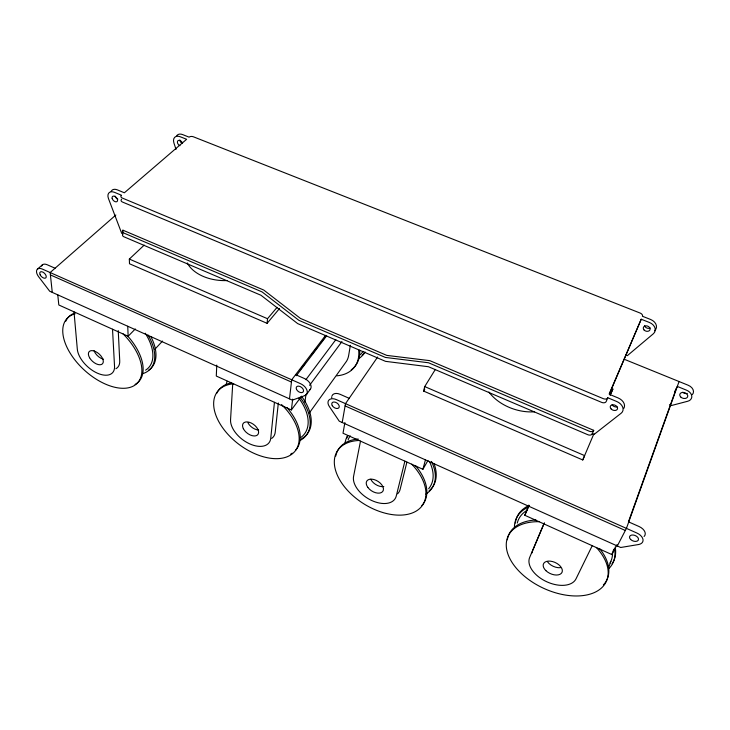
<?xml version="1.0" encoding="UTF-8"?>
<svg xmlns="http://www.w3.org/2000/svg" width="730" height="730" viewBox="0 0 730 730"><rect width="100%" height="100%" fill="white"/><g stroke="black" fill="none" stroke-linecap="round" stroke-linejoin="round"><path stroke-width="1.09" d="M216.773 365.091L216.29 376.05L291.38 409.941L301.49 396.271M232.742 383.469L230.552 419.75A23.068 13.541 37.1 0 0 249.45 443.758A23.068 13.541 37.1 0 0 270.748 438.255L274.453 402.294M144.202 245.116L129.329 259.068L129.502 263.767L267.107 323.335L267.518 318.718L277.044 307.394M278.34 402.996L275.219 432.215A22.931 13.587 37.1 0 1 271.743 438.383M289.481 398.845L291.717 379.782L325.616 335.344M291.38 409.941L292.684 399.146M304.921 402.276L305.97 394.437M350.373 345.327L348.675 355.355A35.14 23.314 37.4 0 1 346.531 361.25L309.337 412.943M342.206 422.515L345.491 403.654L377.656 357.007M344.888 422.56L343.009 433.237L422.907 469.29L427.981 460.429M360.501 441.13L353.576 476.398A23.835 14.345 32.1 0 0 371.752 500.524A23.835 14.345 32.1 0 0 396.253 496.044L404.885 461.159M424.714 386.581L584.639 455.62L582.75 459.964L423.601 391.07L424.714 386.581L435.372 369.389M406.902 462.19L400.095 489.465A23.689 14.381 32 0 1 397.576 493.799M422.907 469.29L425.435 459.863M628.411 521.913L676.08 389.026M679.064 381.534L626.431 528.383L617.306 545.985M608.564 567.703L610.873 561.315M528.848 505.069L524.797 515.28L611.868 554.563L613.811 549.206M543.85 523.875L529.661 557.474A25.523 15.166 24.9 0 0 546.661 581.719A25.523 15.166 24.9 0 0 576.025 578.817L592.222 545.702M544.416 522.762L532.781 550.301A25.358 15.193 24.7 0 0 532.106 552.865M582.75 459.964L593.919 433.729M610.161 395.322L612.935 388.889L611.046 393.233M609.267 393.735L641.214 319.229L649.39 322.459A8.769 6.652 18.8 0 1 653.368 333.756L627.298 355.692L625.729 355.054M641.214 319.229L609.294 394.282L618.091 397.941A9.49 6.716 21.4 0 1 623.739 408.462M592.203 433.821L593.901 434.542L621.157 413.226A9.517 6.716 21.5 0 0 616.631 401.454L607.807 397.786A3.814 2.537 22.1 0 1 603.281 398.653L122.366 198.076A3.395 2.026 0.6 0 1 121.49 195.248L114.519 192.346A8.495 5.274 47.5 0 0 108.469 198.569L121.718 233.372L123.069 233.947A3.285 2.044 0.1 0 0 123.918 236.785L260.966 295.258L297.676 323.6L385.522 361.35L428.492 366.734L587.814 434.715A3.677 2.537 22.9 0 0 592.203 433.821L593.709 430.335L429.833 360.656L386.791 355.391L300.459 318.426L263.712 290.038L122.923 230.187L122.996 232.067M607.807 397.786L606.192 401.509A3.796 2.537 22.2 0 1 601.684 402.385L122.521 202.064A3.385 2.026 0.6 0 1 121.654 199.235M524.797 515.28L529.04 505.981M674.785 391.508L677.312 386.425L686.446 390.149A8.222 5.886 17.3 0 1 691.794 396.116A8.222 5.886 17.3 0 1 687.623 401.281L671.427 405.524L669.437 404.703M611.868 554.563L617.014 544.616M423.601 391.07L424.778 389.163M306.454 394.501L310.286 389.3M309.584 385.33L341.95 341.585M305.879 379.7L335.818 339.669M300.34 369.626L305.149 363.321M311.336 355.2L316.829 347.991M320.26 343.483L321.638 341.676M323.007 339.879L326.447 335.371M296.289 375.713L326.675 335.791M267.107 323.335L279.526 308.507M154.778 349.36L162.525 341.074M57.779 294.856L58.811 304.985L128.142 336.265L135.296 328.947M115.842 215.031L50.151 272.536L52.268 292.383M37.558 269.005L42.513 264.744M624.278 359.279L688.153 385.23A8.185 5.886 17.1 0 1 692.35 394.601M129.329 259.068L267.518 318.718M55.069 268.229L47.277 264.78A8.039 4.489 45.5 0 0 41.61 266.067M295.641 374.636L304.474 378.541A8.304 5.265 36.6 0 1 310.515 384.281A8.304 5.265 36.6 0 1 309.584 389.929M349.177 398.315L340.153 394.319A8.368 5.356 35 0 0 332.004 395.815M628.74 521.959L639.042 526.512A9.371 5.877 21.3 0 1 644.097 536.504M50.407 274.909L291.452 382.064M345.098 405.907L625.336 530.491M176.021 149.413L173.895 142.925A7.875 5.329 49.3 0 1 180.054 136.683L186.634 139.284L124.365 192.784L117.411 189.891A8.468 5.274 47.5 0 0 111.142 191.461M74.013 311.838L77.316 349.195A22.53 12.355 42.2 0 0 97.017 373.003A22.53 12.355 42.2 0 0 114.537 366.332L112.52 329.221M118.242 330.59L119.729 360.93A22.402 12.401 42.3 0 1 115.878 368.741M127.741 326.255L128.142 336.265M654.582 330.763A8.742 6.652 18.6 0 0 650.622 319.484L642.473 316.273A3.495 2.135 20.6 0 0 640.064 313.024L193.377 136.784A3.103 1.752 3.6 0 0 189.107 137.158L182.546 134.566A7.857 5.329 49.4 0 0 176.414 136.291M122.923 230.187A3.294 2.044 0.1 0 0 123.771 233.025L262.079 291.909L298.908 320.351L385.394 357.435L428.501 362.764L589.311 431.229A3.687 2.537 22.8 0 0 593.709 430.335M650.193 327.952A3.495 2.655 18.6 0 1 644.581 325.717M182.464 143.545A3.139 2.126 49.4 0 1 179.881 139.959M117.822 199.144A3.385 2.108 47.5 0 1 115.066 196.078M179.991 145.681A3.148 2.126 49.3 0 1 177.408 142.304A3.148 2.126 49.3 0 1 179.58 140.415A3.148 2.126 49.3 0 1 182.536 143.463M617.051 406.884A3.796 2.683 21.4 0 1 612.114 404.821M534.57 411.784A40.004 27.466 18.6 0 1 488.89 392.001M331.739 397.813A8.368 5.356 35 0 1 331.758 396.764M687.295 393.47A4.088 2.938 17.1 0 1 682.659 392.275M434.022 463.623A49.649 30.925 31.9 0 1 429.112 490.779M346.732 438.411A49.649 30.925 31.9 0 1 347.717 435.81M431.457 461.433A49.722 30.906 31.9 0 1 425.9 494.091M344.971 443.657A49.722 30.906 31.9 0 1 347.562 435.682M348.137 439.834A47.386 29.456 31.9 0 1 350.199 435.837M429.404 461.406A47.386 29.456 31.9 0 1 428.647 488.735M415.507 465.64A50.425 30.742 32 0 1 421.84 505.589M335.763 456.077A50.425 30.742 32 0 1 336.211 454.252M336.493 453.366A50.425 30.742 32 0 1 358.229 439.013M411.747 464.161A50.498 30.724 32 0 1 409.548 513.874A50.498 30.724 32 0 1 341.941 483.37A50.498 30.724 32 0 1 359.242 440.473M383.825 486.527A9.472 5.749 32 0 1 370.794 479.227M515.353 523.063A53.108 32.631 24.3 0 1 529.031 505.47M615.198 547.089A53.108 32.631 24.3 0 1 612.041 563.77M614.541 548.887A53.19 32.613 24.3 0 1 608.802 568.643M514.431 526.75A53.19 32.613 24.3 0 1 528.255 507.177M517.278 523.054A50.689 31.08 24.3 0 1 527.179 510.224M612.552 552.646A50.689 31.08 24.3 0 1 610.006 563.031M605.261 582.604A53.983 32.476 24.7 0 1 603.372 584.931M507.314 539.808A53.983 32.476 24.7 0 1 535.939 519.979M599.786 548.796A53.983 32.476 24.7 0 1 605.8 581.783M596.364 547.473A54.066 32.458 24.7 0 1 585.287 595.242A54.066 32.458 24.7 0 1 511.83 562.091A54.066 32.458 24.7 0 1 539.233 521.695M560.43 567.684A10.138 6.077 24.7 0 1 547.464 561.726M227.012 280.566A37.157 23.889 3.6 0 1 187.281 262.937M150.836 336.539A47.003 26.718 42.5 0 1 148.628 370.165M148.007 334.988A47.067 26.7 42.5 0 1 142.697 373.641M145.261 333.227A44.858 25.45 42.5 0 1 145.589 370.147M127.312 335.608A47.696 26.508 42.3 0 1 135.087 384.454M65.718 321.282A47.696 26.508 42.3 0 1 74.442 313.152M123.114 333.911A47.76 26.481 42.3 0 1 134.037 385.695A47.76 26.481 42.3 0 1 75.975 361.295A47.76 26.481 42.3 0 1 75.19 313.772M103.414 359.206A8.961 4.955 42.3 0 1 94.079 350.719M301.572 396.326A48.098 29.236 37.1 0 1 301.59 438.748M300.486 397.786A48.171 29.218 37.1 0 1 299.738 440.646M226.163 384.573A48.171 29.218 37.1 0 1 227.139 381.325M298.926 398.27A45.908 27.849 37.1 0 1 301.061 437.325M292.237 453.166A48.828 29.036 37.1 0 1 290.704 454.106M216.655 393.488A48.828 29.036 37.1 0 1 231.638 382.776M287.027 407.668A48.828 29.036 37.1 0 1 295.55 450.291M281.561 404.593A48.901 29.017 37.1 0 1 287.52 456.633A48.901 29.017 37.1 0 1 223.371 428.784A48.901 29.017 37.1 0 1 233.664 383.798M358.685 350.382A44.922 29.866 37.4 0 1 336.712 375.822M365.128 352.033A44.238 29.957 37.5 0 1 362.19 355.401M364.863 352.344A44.302 29.948 37.5 0 1 359.562 358.083M363.038 351.349A42.221 28.543 37.5 0 1 360.319 354.762M359.689 350.144A44.858 29.875 37.4 0 1 351.23 369.845M258.657 429.997A9.171 5.429 37.1 0 1 247.963 422.816M304.875 395.578L292.374 400.149L49.704 291.233L38.626 276.734A8.076 4.48 45.4 0 1 36.819 269.927A8.076 4.48 45.4 0 1 42.331 269.069L300.587 383.715A8.349 5.256 36.6 0 1 306.901 390.066A8.349 5.256 36.6 0 1 304.875 395.578M638.567 544.525L620.683 547.491L339.24 421.183L329.33 406.491A8.413 5.347 35 0 1 329.057 399.912A8.413 5.347 35 0 1 336.43 399.629L636.797 532.982A9.426 5.877 21.4 0 1 643.02 539.57A9.426 5.877 21.4 0 1 638.567 544.525M611.192 409.019A3.805 2.683 21.5 0 0 617.407 409.11A3.805 2.683 21.5 0 0 613.091 404.767A3.805 2.683 21.5 0 0 611.192 409.019M112.183 198.533A3.395 2.108 47.5 0 0 116.864 201.653A3.395 2.108 47.5 0 0 115.431 196.726A3.395 2.108 47.5 0 0 112.183 198.533M644.125 330.051A3.504 2.664 18.8 0 0 649.946 329.887A3.504 2.664 18.8 0 0 646.004 325.835A3.504 2.664 18.8 0 0 644.125 330.051M332.287 405.679A4.207 2.674 35 0 0 338.82 407.842A4.207 2.674 35 0 0 335.426 402.248A4.207 2.674 35 0 0 332.287 405.679M680.698 396.965A4.115 2.947 17.3 0 0 687.551 397.01A4.115 2.947 17.3 0 0 683.034 392.393A4.115 2.947 17.3 0 0 680.698 396.965M630.656 539.497A4.718 2.938 21.4 0 0 638.303 540.136A4.718 2.938 21.4 0 0 633.074 534.999A4.718 2.938 21.4 0 0 630.656 539.497M367.856 487.43A9.526 5.74 32.1 0 0 382.721 491.473A9.526 5.74 32.1 0 0 373.924 479.528A9.526 5.74 32.1 0 0 367.856 487.43M545.903 570.659A10.211 6.068 24.9 0 0 562.009 572.366A10.211 6.068 24.9 0 0 550.356 561.151A10.211 6.068 24.9 0 0 545.903 570.659M40.168 274.845A4.042 2.245 45.4 0 0 45.808 277.874A4.042 2.245 45.4 0 0 43.015 272.199A4.042 2.245 45.4 0 0 40.168 274.845M296.535 389.437A4.17 2.628 36.6 0 0 302.913 392.183A4.17 2.628 36.6 0 0 300.158 386.535A4.17 2.628 36.6 0 0 296.535 389.437M89.598 357.773A9.006 4.937 42.2 0 0 102.501 363.777A9.006 4.937 42.2 0 0 95.447 351.522A9.006 4.937 42.2 0 0 89.598 357.773M243.345 428.674A9.225 5.42 37.1 0 0 257.261 435.153A9.225 5.42 37.1 0 0 251.111 422.962A9.225 5.42 37.1 0 0 243.345 428.674"/></g></svg>
